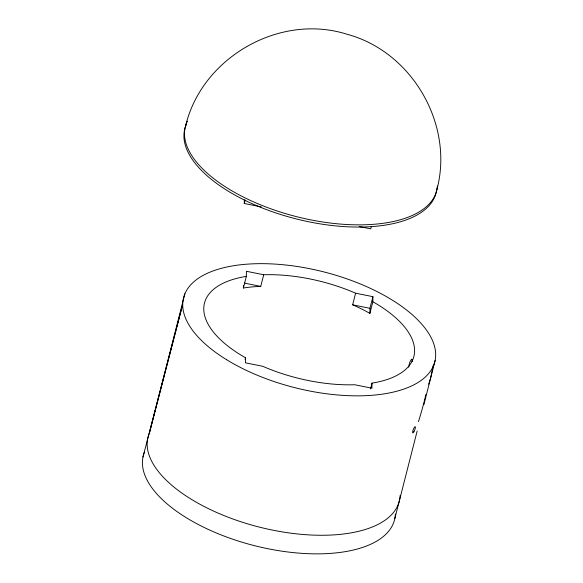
<?xml version="1.0" encoding="UTF-8"?>
<svg xmlns="http://www.w3.org/2000/svg" width="583" height="583" viewBox="0 0 583 583"><rect width="100%" height="100%" fill="white"/><g stroke="black" fill="none" stroke-linecap="round" stroke-linejoin="round"><path stroke-width="0.87" d="M263.713 274.761L246.412 271.284L246.361 276.371A108.044 49.723 14.3 0 0 245.509 357.743L245.45 362.83L262.751 366.299A108.044 49.723 14.3 0 0 354.653 384.736L371.947 388.205L372.005 383.126A108.044 49.723 14.3 0 0 372.858 301.754L372.909 296.667L355.615 293.198A108.044 49.723 14.3 0 0 263.713 274.761L260.747 286.391A108.044 49.723 14.3 0 0 243.395 288.009L243.424 285.466M261.213 206.878L244.284 203.482L244.321 199.852M355.615 293.198L352.649 304.829A108.044 49.723 14.3 0 1 369.892 313.392L369.943 308.305L372.909 296.667M433.264 365.271L430.567 378.25M412.108 361.7C412.757 355.164 408.807 363.5 409.047 365.723M408.734 367.224L408.938 366.211M436.907 189.526C454.208 124.522 412.101 51.763 347.169 34.295C280.066 12.862 202.345 57.105 185.744 125.338M142.981 457.006L182.69 304.37L149.379 433.118A129.652 59.67 14.3 0 0 260.506 527.396A129.652 59.67 14.3 0 0 400.113 495.47M149.379 433.118L184.913 293.686M244.284 203.482L245.159 200.049M243.395 288.009L246.361 276.371M245.086 359.405L245.509 357.743M371.437 226.284L370.781 228.864L359.201 226.539M369.892 313.392L372.858 301.754M370.518 388.941L372.005 383.126M394.829 518.527L417.158 431.063M423.856 404.77L435.107 360.505M430.443 378.717L428.665 384.241M244.313 283.098L260.747 286.391M352.649 304.829L369.943 308.305M395.376 514.06A129.652 59.67 14.3 0 1 255.769 545.987A129.652 59.67 14.3 0 1 144.635 451.708M425.86 394.502A21.491 1.086 -74.2 0 1 418.463 421.64M437.396 185.962A129.652 59.67 14.3 0 1 295.18 216.308A129.652 59.67 14.3 0 1 187.405 121.206M436.754 189.067A129.652 59.67 14.3 0 1 295.392 218.712A129.652 59.67 14.3 0 1 186.152 124.908M226.568 359.689A129.652 59.67 14.3 0 0 433.453 365.811A129.652 59.67 14.3 0 0 267.531 263.749A129.652 59.67 14.3 0 0 226.568 359.689M413.908 431.719A3.33 0.751 -68.8 0 0 415.227 426.705A3.33 0.751 -68.8 0 0 412.822 430.939A3.33 0.751 -68.8 0 0 413.908 431.719"/></g></svg>
